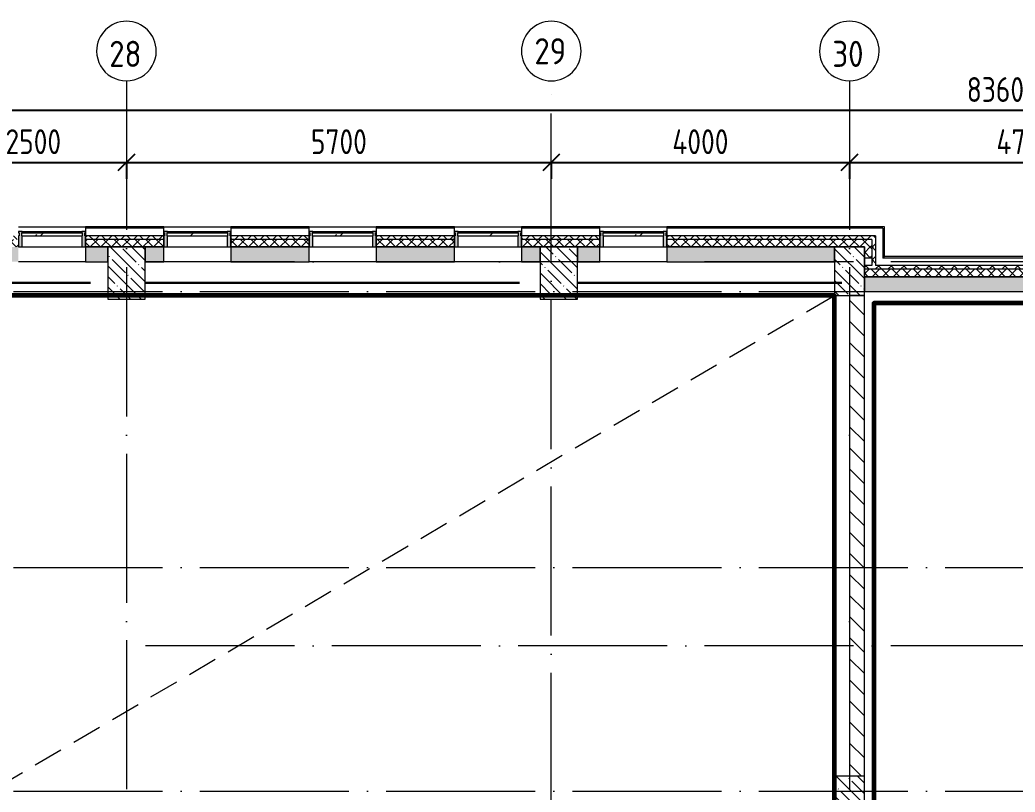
# Model space of a CAD drawing. Header units: millimetres. Extents: x -592259 to 288321, y -552984 to 293768.
# Drawn here: x 125823 to 139175, y -206893 to -196536 of the extents above; entities that cross this region are included whole.
import ezdxf

# ---------------------------------------------------------------- set-up
doc = ezdxf.new("R2010")
doc.units = ezdxf.units.MM
doc.linetypes.add('ADSK_Линия сетки', pattern=[2500, 2000, -250, 0, -250])
doc.linetypes.add('Штриховая', pattern=[600, 400, -200])
doc.layers.get('Defpoints').update_dxf_attribs({"color": 250})
for name, color, linetype, lineweight in [('4.2) Штук 4 вып', 6, 'Continuous', 60), ('4.7) Штук. 5 вып 3.7Шт', 6, 'Continuous', 30), ('6.2) Шпаклевка 6 вып.', 3, 'Continuous', 60), ('A-____-____-DIMS', 250, 'Continuous', 9), ('A-DETL-____-OTLN', 250, 'Continuous', 5), ('A-FLOR-____-OTLN', 250, 'Continuous', 9), ('A-GLAZ-____-MCUT', 250, 'Continuous', 9), ('A-GLAZ-____-OTLN', 250, 'Continuous', 5), ('A-GLAZ-CWMG-MCUT', 250, 'Continuous', 9), ('A-GLAZ-CWMG-OTLN', 250, 'Continuous', 5), ('A-WALL-____-MCUT', 250, 'Continuous', 13), ('A-WALL-____-OTLN', 250, 'Continuous', 9), ('A-WALL-____-PATT', 250, 'Continuous', 13), ('A-WALL-FNSH-MCUT', 250, 'Continuous', 13), ('I-WALL-____-OTLN', 250, 'Continuous', 9), ('S-COLS-____-MCUT', 250, 'Continuous', 25), ('S-COLS-____-OTLN', 250, 'Continuous', 9), ('S-GRID-____-IDEN', 250, 'Continuous', 9), ('S-GRID-____-OTLN', 250, 'Continuous', 9)]:
    doc.layers.add(name, color=color, linetype=linetype, lineweight=lineweight)
doc.styles.add('GOST Common', font='', dxfattribs={"width": 0.9, "height": 350})
doc.styles.get("Standard").update_dxf_attribs({"font": 'ГОСТ тип А.ttf'})
doc.styles.get('GOST Common').set_extended_font_data('GOST Common')
doc.dimstyles.new('А3', dxfattribs={"dimtxt": 333, "dimasz": 222, "dimexe": 222, "dimexo": 111, "dimgap": 111, "dimtad": 1, "dimtoh": 1, "dimdec": 0, "dimrnd": 0.0015, "dimzin": 0, "dimdsep": 46, "dimtxsty": 'Standard', "dimblk": 'OBLIQUE', "dimcen": 0, "dimclrd": 7, "dimclre": 7, "dimclrt": 7, "dimadec": 0, "dimazin": 0, "dimtfac": 1, "dimtdec": 0, "dimtofl": 0, "dimtmove": 0, "dimatfit": 3, "dimfxl": 1, "dimtolj": 1, "dimtzin": 0, "dimarcsym": 0})
pattern_1 = [(45, (28052.91, -258555.93), (-70.71068, 70.71068), []), (135, (28052.91, -258555.93), (-70.71068, -70.71068), [])]
pattern_2 = [(135, (28052.9, -258555.93), (-84.85281, -84.85281), []), (225, (28052.9, -258555.93), (84.85281, -84.85281), [])]
pattern_3 = [(135, (28052.9, -258555.93), (-142.5612, -142.5612), []), (135, (28195.47, -258555.93), (-142.5612, -142.5612), [252.016, -50.403, 3.353, -47.05])]
pattern_4 = [(50, (28052.9, -258555.93), (364.3679, -31.8783), [38.1, -419.1]), (355, (28052.9, -258555.93), (-70.48585, 382.1133), [30.48, -335.28]), (100.451, (28083.27, -258558.6), (293.885, 350.2334), [32.38, -356.18]), (46.184, (28052.9, -258454.33), (542.1585, -84.0858), [57.15, -628.65]), (96.636, (28098.1, -258461.34), (474.8049, 494.8554), [48.57, -534.27]), (351.184, (28052.9, -258454.33), (474.8102, 494.85), [45.72, -502.92]), (21, (28103.7, -258479.73), (303.22847, -204.53046), [38.1, -419.1]), (326, (28103.7, -258479.73), (123.6039, 368.376), [30.48, -335.28]), (71.451, (28128.97, -258496.77), (426.8341, 163.8427), [32.38, -356.18]), (37.5, (28052.9, -258555.93), (6.17665, 169.11015), [16.764, -314.452, 16.764, -323.596, -336.55]), (37.5, (28052.9, -258555.93), (6.17665, 169.11015), [-671.576, 16.764, -319.786]), (7.5, (28052.9, -258555.93), (133.63888, 200.3615), [16.764, -177.292, 16.764, -306.832, -128.27]), (7.5, (28052.9, -258555.93), (133.63888, 200.3615), [-517.652, 16.764, -111.506]), (327.5, (27939.62, -258555.93), (271.18182, -11.45836), [16.764, -110.236, 16.764, -379.476, -525.78]), (327.5, (27939.62, -258555.93), (271.18182, -11.45836), [-523.24, 16.764, -509.016]), (317.5, (27888.82, -258555.93), (296.2585, 50.85285), [16.764, -148.336, 16.764, -246.38, -373.38]), (317.5, (27888.82, -258555.93), (296.2585, 50.85285), [-428.244, 16.764, -356.616])]

# ---------------------------------------------------------------- blocks, each defined once
blk = doc.blocks.new('BSC_Колонна _Прямоугольная - 400x400-V141-АР1_Маркировочный план 3 этажа секция 2_3')
at = {"layer": 'S-COLS-____-OTLN', "lineweight": 5}
h = blk.add_hatch(dxfattribs=at)
h.set_pattern_fill('FP_118', color=256, style=0, pattern_type=2)
h.set_pattern_definition([(135, (-108900, -51675), (-142.56192, -142.56192), []), (135, (-108757.44, -51675), (-142.56192, -142.56192), [252.016, -50.403, 3.353, -47.05])])
h.paths.add_polyline_path([(-200, -200), (200, -200), (200, 200), (-200, 200), (-200, -25)])
at = {"layer": 'S-COLS-____-MCUT', "lineweight": 5}
for p, q in [((200, 200), (-200, 200)), ((-200, 200), (-200, -200)), ((200, -200), (200, 200)), ((-200, -200), (200, -200))]:
    blk.add_line(p, q, dxfattribs=at)
blk = doc.blocks.new('PNS_Панель прямоугольная2 - Нр_Стекло - 40мм-24956868-АР1_Маркировочный план 3 этажа секция 2_3')
at = {"layer": 'A-GLAZ-____-OTLN'}
h = blk.add_hatch(dxfattribs=at)
h.set_pattern_fill('FP_126', color=256, style=0, pattern_type=2)
h.set_pattern_definition([(45, (-106100.45, -59065), (-282.8427, 282.8427), [200, -600]), (45, (-106300.45, -59165), (-282.8427, 282.8427), [600, -200]), (45, (-105900.45, -59265), (-282.8427, 282.8427), [200, -600])])
h.paths.add_polyline_path([(400, -40), (410, -40), (410, 0), (-410, 0), (-410, -40), (-400, -40)])
at = {"layer": 'A-GLAZ-____-MCUT', "lineweight": 5}
for p, q in [((410, 0), (-410, 0)), ((-410, 0), (-410, -40)), ((410, -40), (410, 0)), ((-410, -40), (410, -40))]:
    blk.add_line(p, q, dxfattribs=at)
at = {"layer": 'A-GLAZ-____-OTLN'}
blk.add_line((-410, 0), (410, 0), dxfattribs=at)
blk = doc.blocks.new('Прямоугольный импост - Импост структурный с накладкой - 190мм-21920961-АР1_Маркировочный план 3 этажа секция 2_3')
at = {"layer": 'A-GLAZ-CWMG-OTLN'}
for p, q in [((105600, 59182), (106400, 59182)), ((105600, 58975), (106400, 58975))]:
    blk.add_line(p, q, dxfattribs=at)
blk = doc.blocks.new('Прямоугольный импост - Импост структурный с накладкой - 190мм-21920983-АР1_Маркировочный план 3 этажа секция 2_3')
at = {"layer": 'A-GLAZ-CWMG-OTLN'}
blk.add_hatch(color=10, dxfattribs=at).paths.add_polyline_path([(0, 190), (0, 190), (0, 40), (-10, 40), (-10, 0), (0, 0), (0, -17), (-50, -17), (-50, 0), (-40, 0), (-40, 40), (-50, 40), (-50, 190)])
at = {"layer": 'A-GLAZ-CWMG-MCUT', "lineweight": 5}
for p, q in [((-50, 40), (-50, 190)), ((-50, 190), (0, 190)), ((0, 190), (0, 40)), ((-50, -17), (-50, 0)), ((-10, 40), (-10, 0)), ((0, 40), (-10, 40)), ((-10, 0), (0, 0)), ((0, 0), (0, -17)), ((0, -17), (-50, -17))]:
    blk.add_line(p, q, dxfattribs=at)
blk = doc.blocks.new('Прямоугольный импост - Импост структурный с накладкой - 190мм-21920984-АР1_Маркировочный план 3 этажа секция 2_3')
at = {"layer": 'A-GLAZ-CWMG-OTLN'}
blk.add_hatch(color=10, dxfattribs=at).paths.add_polyline_path([(-38, 190), (-50, 190), (-50, 40), (-40, 40), (-40, 0), (-50, 0), (-50, -17), (0, -17), (0, 0), (-10, 0), (-10, 40), (0, 40), (0, 190)])
at = {"layer": 'A-GLAZ-CWMG-MCUT', "lineweight": 5}
for p, q in [((0, 190), (-50, 190)), ((-50, 190), (-50, 40)), ((0, 40), (0, 190)), ((-50, 0), (-50, -17)), ((-10, 0), (-10, 40)), ((-10, 40), (0, 40)), ((0, 0), (-10, 0)), ((0, -17), (0, 0)), ((-50, -17), (0, -17))]:
    blk.add_line(p, q, dxfattribs=at)
blk = doc.blocks.new('PNS_Панель прямоугольная2 - Нр_Стекло - 40мм-V154-АР1_Маркировочный план 3 этажа секция 2_3')
at = {"layer": 'A-GLAZ-____-OTLN'}
h = blk.add_hatch(dxfattribs=at)
h.set_pattern_fill('FP_127', color=256, style=0, pattern_type=2)
h.set_pattern_definition([(45, (-104150.45, -59065.02), (-282.8427, 282.8427), [200, -600]), (45, (-104350.45, -59165.02), (-282.8427, 282.8427), [600, -200]), (45, (-103950.45, -59265.02), (-282.8427, 282.8427), [200, -600])])
h.paths.add_polyline_path([(410, -40), (410, 0), (-410, 0), (-410, -40), (400, -40)])
at = {"layer": 'A-GLAZ-____-MCUT', "lineweight": 5}
for p, q in [((410, 0), (-410, 0)), ((-410, 0), (-410, -40)), ((410, -40), (410, 0)), ((-410, -40), (410, -40))]:
    blk.add_line(p, q, dxfattribs=at)
at = {"layer": 'A-GLAZ-____-OTLN'}
blk.add_line((-410, 0), (410, 0), dxfattribs=at)
blk = doc.blocks.new('PNS_Панель прямоугольная2 - Нр_Стекло - 40мм-V155-АР1_Маркировочный план 3 этажа секция 2_3')
at = {"layer": 'A-GLAZ-____-OTLN'}
h = blk.add_hatch(dxfattribs=at)
h.set_pattern_fill('FP_128', color=256, style=0, pattern_type=2)
h.set_pattern_definition([(45, (-102200.45, -59065.02), (-282.8427, 282.8427), [200, -600]), (45, (-102400.45, -59165.02), (-282.8427, 282.8427), [600, -200]), (45, (-102000.45, -59265.02), (-282.8427, 282.8427), [200, -600])])
h.paths.add_polyline_path([(410, -40), (410, 0), (-410, 0), (-410, -40), (400, -40)])
at = {"layer": 'A-GLAZ-____-MCUT', "lineweight": 5}
for p, q in [((410, 0), (-410, 0)), ((-410, 0), (-410, -40)), ((410, -40), (410, 0)), ((-410, -40), (410, -40))]:
    blk.add_line(p, q, dxfattribs=at)
at = {"layer": 'A-GLAZ-____-OTLN'}
blk.add_line((-410, 0), (410, 0), dxfattribs=at)
blk = doc.blocks.new('PNS_Панель прямоугольная2 - Нр_Стекло - 40мм-V156-АР1_Маркировочный план 3 этажа секция 2_3')
at = {"layer": 'A-GLAZ-____-OTLN'}
h = blk.add_hatch(dxfattribs=at)
h.set_pattern_fill('FP_129', color=256, style=0, pattern_type=2)
h.set_pattern_definition([(45, (-100250.45, -59065), (-282.8427, 282.8427), [200, -600]), (45, (-100450.45, -59165), (-282.8427, 282.8427), [600, -200]), (45, (-100050.45, -59265), (-282.8427, 282.8427), [200, -600])])
h.paths.add_polyline_path([(410, -40), (410, 0), (-410, 0), (-410, -40), (400, -40)])
at = {"layer": 'A-GLAZ-____-MCUT', "lineweight": 5}
for p, q in [((410, 0), (-410, 0)), ((-410, 0), (-410, -40)), ((410, -40), (410, 0)), ((-410, -40), (410, -40))]:
    blk.add_line(p, q, dxfattribs=at)
at = {"layer": 'A-GLAZ-____-OTLN'}
blk.add_line((-410, 0), (410, 0), dxfattribs=at)
blk = doc.blocks.new('PNS_Панель прямоугольная2 - Нр_Стекло - 40мм-V157-АР1_Маркировочный план 3 этажа секция 2_3')
at = {"layer": 'A-GLAZ-____-OTLN'}
h = blk.add_hatch(dxfattribs=at)
h.set_pattern_fill('FP_130', color=256, style=0, pattern_type=2)
h.set_pattern_definition([(45, (-98300.45, -59065.02), (-282.8427, 282.8427), [200, -600]), (45, (-98500.45, -59165.02), (-282.8427, 282.8427), [600, -200]), (45, (-98100.45, -59265.02), (-282.8427, 282.8427), [200, -600])])
h.paths.add_polyline_path([(-410, -40), (410, -40), (410, 0), (-410, 0)])
at = {"layer": 'A-GLAZ-____-MCUT', "lineweight": 5}
for p, q in [((410, 0), (-410, 0)), ((-410, 0), (-410, -40)), ((410, -40), (410, 0)), ((-410, -40), (410, -40))]:
    blk.add_line(p, q, dxfattribs=at)
at = {"layer": 'A-GLAZ-____-OTLN'}
blk.add_line((-410, 0), (410, 0), dxfattribs=at)
blk = doc.blocks.new('Ось сетки - Круг_Ø8 мм-39983606-АР1_Маркировочный план 3 этажа секция 2_3')
at = {"layer": 'S-GRID-____-IDEN'}
for start, end in [(360, 180), (180, 360)]:
    blk.add_arc((0, 0), 4, start, end, dxfattribs=at)
blk = doc.blocks.new('_Oblique')
at = {"color": 0, "linetype": 'ByBlock', "lineweight": -2}
blk.add_line((-0.5, -0.5), (0.5, 0.5), dxfattribs=at)
blk = doc.blocks.new('*D4413')
at = {"layer": 'A-____-____-DIMS', "color": 7, "lineweight": -2, "transparency": 16777216}
for p, q in [((124753, -198447), (127253, -198447)), ((124753, -198458), (124753, -198669)), ((127253, -198458), (127253, -198669))]:
    blk.add_line(p, q, dxfattribs=at)
at = {"layer": 'Defpoints', "color": 0, "transparency": 16777216}
for p in [(124753, -198347), (127253, -198347), (127253, -198447)]:
    blk.add_point(p, dxfattribs=at)
at = {"layer": 'A-____-____-DIMS', "color": 7, "lineweight": -2, "transparency": 16777216, "xscale": 222, "yscale": 222, "zscale": 222, "rotation": 180}
blk.add_blockref('_Oblique', (124753, -198447), dxfattribs=at)
at = {"layer": 'A-____-____-DIMS', "color": 7, "lineweight": -2, "transparency": 16777216, "xscale": 222, "yscale": 222, "zscale": 222}
blk.add_blockref('_Oblique', (127253, -198447), dxfattribs=at)
at = {"layer": 'A-____-____-DIMS', "color": 7, "transparency": 16777216, "insert": (126003, -198170), "char_height": 333, "width": 2.48, "attachment_point": 5}
blk.add_mtext('\\A1;2500', dxfattribs=at)
blk = doc.blocks.new('*D4414')
at = {"layer": 'A-____-____-DIMS', "color": 7, "lineweight": -2, "transparency": 16777216}
for p, q in [((127253, -198447), (132953, -198447)), ((127253, -198458), (127253, -198669)), ((132953, -198458), (132953, -198669))]:
    blk.add_line(p, q, dxfattribs=at)
at = {"layer": 'Defpoints', "color": 0, "transparency": 16777216}
for p in [(127253, -198347), (132953, -198347), (132953, -198447)]:
    blk.add_point(p, dxfattribs=at)
at = {"layer": 'A-____-____-DIMS', "color": 7, "lineweight": -2, "transparency": 16777216, "xscale": 222, "yscale": 222, "zscale": 222, "rotation": 180}
blk.add_blockref('_Oblique', (127253, -198447), dxfattribs=at)
at = {"layer": 'A-____-____-DIMS', "color": 7, "lineweight": -2, "transparency": 16777216, "xscale": 222, "yscale": 222, "zscale": 222}
blk.add_blockref('_Oblique', (132953, -198447), dxfattribs=at)
at = {"layer": 'A-____-____-DIMS', "color": 7, "transparency": 16777216, "insert": (130103, -198170), "char_height": 333, "width": 2.48, "attachment_point": 5}
blk.add_mtext('\\A1;5700', dxfattribs=at)
blk = doc.blocks.new('*D4415')
at = {"layer": 'A-____-____-DIMS', "color": 7, "lineweight": -2, "transparency": 16777216}
for p, q in [((132953, -198447), (136953, -198447)), ((132953, -198458), (132953, -198669)), ((136953, -198458), (136953, -198669))]:
    blk.add_line(p, q, dxfattribs=at)
at = {"layer": 'Defpoints', "color": 0, "transparency": 16777216}
for p in [(132953, -198347), (136953, -198347), (136953, -198447)]:
    blk.add_point(p, dxfattribs=at)
at = {"layer": 'A-____-____-DIMS', "color": 7, "lineweight": -2, "transparency": 16777216, "xscale": 222, "yscale": 222, "zscale": 222, "rotation": 180}
blk.add_blockref('_Oblique', (132953, -198447), dxfattribs=at)
at = {"layer": 'A-____-____-DIMS', "color": 7, "lineweight": -2, "transparency": 16777216, "xscale": 222, "yscale": 222, "zscale": 222}
blk.add_blockref('_Oblique', (136953, -198447), dxfattribs=at)
at = {"layer": 'A-____-____-DIMS', "color": 7, "transparency": 16777216, "insert": (134953, -198170), "char_height": 333, "width": 2.57, "attachment_point": 5}
blk.add_mtext('\\A1;4000', dxfattribs=at)
blk = doc.blocks.new('*D4416')
at = {"layer": 'A-____-____-DIMS', "color": 7, "lineweight": -2, "transparency": 16777216}
for p, q in [((136953, -198447), (141653, -198447)), ((136953, -198458), (136953, -198669)), ((141653, -198458), (141653, -198669))]:
    blk.add_line(p, q, dxfattribs=at)
at = {"layer": 'Defpoints', "color": 0, "transparency": 16777216}
for p in [(136953, -198347), (141653, -198347), (141653, -198447)]:
    blk.add_point(p, dxfattribs=at)
at = {"layer": 'A-____-____-DIMS', "color": 7, "lineweight": -2, "transparency": 16777216, "xscale": 222, "yscale": 222, "zscale": 222, "rotation": 180}
blk.add_blockref('_Oblique', (136953, -198447), dxfattribs=at)
at = {"layer": 'A-____-____-DIMS', "color": 7, "lineweight": -2, "transparency": 16777216, "xscale": 222, "yscale": 222, "zscale": 222}
blk.add_blockref('_Oblique', (141653, -198447), dxfattribs=at)
at = {"layer": 'A-____-____-DIMS', "color": 7, "transparency": 16777216, "insert": (139303, -198170), "char_height": 333, "width": 2.57, "attachment_point": 5}
blk.add_mtext('\\A1;4700', dxfattribs=at)
blk = doc.blocks.new('*D4431')
at = {"layer": 'A-____-____-DIMS', "color": 7, "lineweight": -2, "transparency": 16777216}
for p, q in [((97203, -197747), (180803, -197747)), ((97203, -197758), (97203, -197969)), ((180803, -197758), (180803, -197969))]:
    blk.add_line(p, q, dxfattribs=at)
at = {"layer": 'Defpoints', "color": 0, "transparency": 16777216}
for p in [(97203, -197647), (180803, -197647), (180803, -197747)]:
    blk.add_point(p, dxfattribs=at)
at = {"layer": 'A-____-____-DIMS', "color": 7, "lineweight": -2, "transparency": 16777216, "xscale": 222, "yscale": 222, "zscale": 222, "rotation": 180}
blk.add_blockref('_Oblique', (97203, -197747), dxfattribs=at)
at = {"layer": 'A-____-____-DIMS', "color": 7, "lineweight": -2, "transparency": 16777216, "xscale": 222, "yscale": 222, "zscale": 222}
blk.add_blockref('_Oblique', (180803, -197747), dxfattribs=at)
at = {"layer": 'A-____-____-DIMS', "color": 7, "transparency": 16777216, "insert": (139003, -197470), "char_height": 333, "width": 3.1, "attachment_point": 5}
blk.add_mtext('\\A1;83600', dxfattribs=at)

msp = doc.modelspace()

# ---------------------------------------------------------------- hatches: boundary and pattern name
at = {"layer": 'A-WALL-____-PATT', "lineweight": 15}
h = msp.add_hatch(dxfattribs=at)
h.set_pattern_fill('FP_48', color=256, style=0, pattern_type=2)
h.set_pattern_definition(pattern_2)
h.paths.add_polyline_path([(137302.9516, -199480.9286), (137302.9516, -199430.9286), (134503.3562, -199430.9286), (134503.3562, -199480.9286), (137252.9516, -199480.9286)])
h.paths.add_polyline_path([(133603.3562, -199480.9286), (133603.3562, -199430.9286), (132553.3562, -199430.9286), (132553.3562, -199480.9286), (133302.9057, -199480.9286)])
h.paths.add_polyline_path([(130603.3562, -199480.9286), (131653.3562, -199480.9286), (131653.3562, -199430.9286), (130603.3562, -199430.9286)])
h.paths.add_polyline_path([(129042.2451, -199480.9286), (129703.3562, -199480.9286), (129703.3562, -199430.9286), (128653.3562, -199430.9286), (128653.3562, -199480.9286)])
h.paths.add_polyline_path([(127753.3562, -199480.9286), (127753.3562, -199430.9286), (126703.3562, -199430.9286), (126703.3562, -199480.9286), (127364.4673, -199480.9286)])
h.paths.add_polyline_path([(125803.3562, -199480.9286), (125803.3562, -199430.9286), (124753.3562, -199430.9286), (124753.3562, -199480.9286), (125531.7969, -199480.9286)])
h.paths.add_polyline_path([(123192.2451, -199480.9286), (123853.3562, -199480.9286), (123853.3562, -199430.9286), (122803.3562, -199430.9286), (122803.3562, -199480.9286), (122828.5909, -199480.9286)])
h.paths.add_polyline_path([(118003.3562, -199480.9286), (118003.3562, -199430.9286), (116953.3562, -199430.9286), (116953.3562, -199480.9286), (117422.179, -199480.9286)])
h.paths.add_polyline_path([(121476.9879, -199480.9286), (121903.3562, -199480.9286), (121903.3562, -199430.9286), (120853.3562, -199430.9286), (120853.3562, -199480.9286), (121242.2451, -199480.9286)])
h.paths.add_polyline_path([(119953.3562, -199480.9286), (119953.3562, -199430.9286), (118903.3562, -199430.9286), (118903.3562, -199480.9286), (119292.2451, -199480.9286)])
h.paths.add_polyline_path([(116053.3562, -199480.9286), (116053.3562, -199430.9286), (115003.3562, -199430.9286), (115003.3562, -199480.9286), (115402.9057, -199480.9286)])
h.paths.add_polyline_path([(113053.3562, -199480.9286), (114103.3562, -199480.9286), (114103.3562, -199430.9286), (113053.3562, -199430.9286)])
h.paths.add_polyline_path([(111102.9057, -199480.9286), (112153.3562, -199480.9286), (112153.3562, -199430.9286), (111102.9057, -199430.9286)])
h.paths.add_polyline_path([(109542.0782, -199480.9286), (110202.9057, -199480.9286), (110202.9057, -199430.9286), (109153.3562, -199430.9286), (109153.3562, -199480.9286), (109312.561, -199480.9286)])
h.paths.add_polyline_path([(106616.3192, -199480.9286), (108253.3562, -199480.9286), (108253.3562, -199430.9286), (105382.9057, -199430.9286), (105383.3562, -199480.9286), (106609.355, -199480.9286)])
h = msp.add_hatch(dxfattribs=at)
h.set_pattern_fill('FP_49', color=256, style=0, pattern_type=2)
h.set_pattern_definition(pattern_1)
h.paths.add_polyline_path([(127002.9057, -199580.9286), (127002.9101, -199580.928), (127502.9057, -199580.928), (127502.9561, -199580.9085), (127753.3562, -199580.9085), (127753.3562, -199480.9286), (126703.3562, -199480.9286), (126703.3562, -199580.9085), (127002.8455, -199580.9085)])
h.paths.add_polyline_path([(133302.9057, -199580.9286), (133302.9662, -199580.9085), (133603.3562, -199580.9085), (133603.3562, -199480.9286), (132553.3562, -199480.9286), (132802.9057, -199580.928), (133302.9013, -199580.928)])
h.paths.add_polyline_path([(105383.3562, -199580.9286), (105502.9057, -199580.9085), (105502.9057, -199480.9286), (105382.9057, -199480.9286), (105382.9057, -199580.9286)])
h.paths.add_polyline_path([(136752.9057, -199580.9286), (136752.9516, -199580.928), (137252.9516, -199580.928), (137252.9516, -199480.9286), (134503.3562, -199480.9286), (134503.5536, -199580.9085), (136752.9057, -199580.9085)])
h.paths.add_polyline_path([(121202.9057, -199580.9286), (121202.9098, -199580.928), (121702.9057, -199580.928), (121903.3562, -199480.9286), (120853.3562, -199480.9286), (120853.4344, -199580.9085), (121202.8354, -199580.9085)])
h.paths.add_polyline_path([(115402.9057, -199580.9286), (115402.9095, -199580.928), (115902.9057, -199580.928), (116053.3562, -199480.9286), (115003.3562, -199480.9286), (115003.4344, -199580.9085), (115402.8253, -199580.9085)])
h.paths.add_polyline_path([(109602.9057, -199580.9286), (109602.9092, -199580.928), (110102.9057, -199580.928), (110202.9057, -199480.9286), (109153.3562, -199480.9286), (109153.4344, -199580.9085), (109602.8153, -199580.9085)])
h.paths.add_polyline_path([(105552.9057, -199580.9286), (108253.3562, -199580.9085), (108253.3562, -199480.9286), (105552.9057, -199480.9286), (105552.9057, -199580.9085)])
h.paths.add_polyline_path([(130603.3562, -199580.9085), (131653.3562, -199580.9085), (131653.3562, -199480.9286), (130603.3562, -199480.9286)])
h.paths.add_polyline_path([(132553.3562, -199580.9085), (132802.8555, -199580.9085), (132553.3562, -199480.9286)])
h.paths.add_polyline_path([(128653.3562, -199580.9085), (129703.3562, -199580.9085), (129703.3562, -199480.9286), (128653.3562, -199480.9286)])
h.paths.add_polyline_path([(124753.5674, -199580.9085), (125803.3562, -199580.9085), (125803.3562, -199480.9286), (124753.3562, -199480.9286), (124753.4344, -199580.9085)])
h.paths.add_polyline_path([(122803.3562, -199580.9085), (123853.3562, -199580.9085), (123853.3562, -199480.9286), (122803.3562, -199480.9286)])
h.paths.add_polyline_path([(121903.3562, -199580.9085), (121903.3562, -199480.9286), (121702.946, -199580.9085)])
h.paths.add_polyline_path([(118003.145, -199580.9085), (118003.3562, -199580.9085), (118003.3562, -199480.9286), (116953.3562, -199480.9286), (116953.4344, -199580.9085), (117422.179, -199580.9085)])
h.paths.add_polyline_path([(119953.3562, -199580.9085), (119953.3562, -199480.9286), (118903.3562, -199480.9286), (118903.5674, -199580.9085)])
h.paths.add_polyline_path([(116053.3562, -199580.9085), (116053.3562, -199480.9286), (115902.936, -199580.9085)])
h.paths.add_polyline_path([(111102.9057, -199580.9085), (112153.3562, -199580.9085), (112153.3562, -199480.9286), (111102.9057, -199480.9286)])
h.paths.add_polyline_path([(114103.3562, -199580.9085), (114103.3562, -199480.9286), (113053.3562, -199480.9286), (113053.4344, -199580.9085), (114103.145, -199580.9085)])
h.paths.add_polyline_path([(110102.9258, -199580.9085), (110202.9057, -199580.9085), (110202.9057, -199480.9286)])
h = msp.add_hatch(dxfattribs=at)
h.set_pattern_fill('FP_124', color=256, style=0, pattern_type=2)
h.set_pattern_definition(pattern_4)
h.paths.add_polyline_path([(134503.3562, -199780.9085), (136752.9057, -199780.9085), (136752.9057, -199580.9085), (134503.3562, -199580.9286)])
h.paths.add_polyline_path([(130938.2089, -199780.9085), (131653.3562, -199780.9085), (131653.3562, -199580.9085), (130603.3562, -199580.9286), (130603.3562, -199780.9085)])
h.paths.add_polyline_path([(132802.9057, -199780.9085), (132802.8555, -199580.9085), (132553.3562, -199580.9286), (132553.3562, -199780.9085), (132702.0652, -199780.9085)])
h.paths.add_polyline_path([(133302.9057, -199780.9085), (133603.3562, -199780.9085), (133603.278, -199580.9085), (133302.9057, -199580.9286)])
h.paths.add_polyline_path([(129703.3562, -199780.9085), (129703.3562, -199580.9085), (128653.3562, -199580.9286), (128653.3562, -199780.9085), (129586.6059, -199780.9085)])
h.paths.add_polyline_path([(127502.9057, -199780.9085), (127753.3562, -199780.9085), (127753.278, -199580.9085), (127502.9057, -199580.9286), (127502.9057, -199747.8459)])
h.paths.add_polyline_path([(126703.3562, -199780.9085), (127002.9057, -199780.5689), (127002.8455, -199580.9085), (126703.3562, -199580.9286)])
h.paths.add_polyline_path([(125803.3562, -199780.9085), (125803.3562, -199580.9085), (124753.3562, -199580.9286), (124753.3562, -199780.9085), (125531.7969, -199780.9085)])
h.paths.add_polyline_path([(122803.3562, -199780.9085), (123853.3562, -199780.9085), (123853.3562, -199580.9085), (122803.3562, -199580.9286)])
h.paths.add_polyline_path([(121903.3562, -199780.9085), (121903.3562, -199580.9085), (121702.9057, -199580.9286), (121702.9057, -199780.9085), (121901.9344, -199780.9085)])
h.paths.add_polyline_path([(117422.179, -199780.9085), (118003.3562, -199780.9085), (118003.3562, -199580.9085), (116953.3562, -199580.9286), (116953.3562, -199780.9085)])
h.paths.add_polyline_path([(115394.7745, -199780.9085), (115402.9057, -199780.9085), (115402.8253, -199580.9085), (115003.3562, -199580.9286), (115003.3562, -199780.9085)])
h.paths.add_polyline_path([(119953.3562, -199780.9085), (119953.3562, -199580.9085), (118903.3562, -199580.9286), (118903.3562, -199780.9085)])
h.paths.add_polyline_path([(116053.3562, -199780.9085), (116053.3562, -199580.9085), (115902.9057, -199580.9286), (115902.9057, -199780.9085)])
h.paths.add_polyline_path([(120853.3562, -199780.9085), (121202.9057, -199780.9085), (121202.8354, -199580.9085), (120853.3562, -199580.9286), (120853.3562, -199630.8321)])
h.paths.add_polyline_path([(113367.37, -199780.9085), (114103.3562, -199780.9085), (114103.3562, -199580.9085), (113053.3562, -199580.9286), (113053.3562, -199780.9085)])
h.paths.add_polyline_path([(111102.9057, -199780.9085), (112153.3562, -199780.9085), (112153.3562, -199580.9085), (111102.9057, -199580.9286)])
h.paths.add_polyline_path([(109312.561, -199780.9085), (109602.9057, -199780.9085), (109602.8153, -199580.9085), (109153.3562, -199580.9286), (109153.3562, -199780.9085)])
h.paths.add_polyline_path([(108253.3562, -199780.9085), (108253.3562, -199580.9085), (106052.9057, -199580.9286), (106052.9057, -199780.9085), (107960.958, -199780.9085)])
h.paths.add_polyline_path([(110102.9057, -199780.9085), (110202.9057, -199780.9085), (110202.9057, -199580.9085), (110102.9057, -199580.9286), (110102.9057, -199692.151)])
h = msp.add_hatch(dxfattribs=at)
h.set_pattern_fill('FP_49', color=256, style=0, pattern_type=2)
h.set_pattern_definition(pattern_1)
h.paths.add_polyline_path([(137152.9057, -199730.9286), (137252.9516, -199730.9286), (137252.9516, -199580.9286), (137152.9516, -199580.9286), (137152.9057, -199720.7682)])
h = msp.add_hatch(dxfattribs=at)
h.set_pattern_fill('FP_48', color=256, style=0, pattern_type=2)
h.set_pattern_definition(pattern_2)
h.paths.add_polyline_path([(137252.9516, -199830.9286), (137302.9516, -199830.928), (137302.9516, -199480.9286), (137252.9516, -199480.9286), (137252.9516, -199730.9286)])
h = msp.add_hatch(dxfattribs=at)
h.set_pattern_fill('FP_48', color=256, style=0, pattern_type=2)
h.set_pattern_definition(pattern_2)
h.paths.add_polyline_path([(141862.8838, -199880.9286), (141863.8838, -199880.9286), (141862.8838, -199830.9286), (137152.9057, -199830.9286), (137152.9516, -199880.9286), (141751.0329, -199880.9286)])
h = msp.add_hatch(dxfattribs=at)
h.set_pattern_fill('FP_49', color=256, style=0, pattern_type=2)
h.set_pattern_definition(pattern_1)
h.paths.add_polyline_path([(137152.9001, -199980.9286), (141863.8838, -199980.9286), (141862.8838, -199880.9286), (137152.9001, -199880.9286), (137152.9001, -199980.8771)])
h = msp.add_hatch(dxfattribs=at)
h.set_pattern_fill('FP_124', color=256, style=0, pattern_type=2)
h.set_pattern_definition(pattern_4)
h.paths.add_polyline_path([(145408.9659, -200180.9286), (145652.8838, -200180.3002), (145652.8838, -199980.9286), (142302.8838, -199981.3698), (142302.8838, -200180.9286), (145392.8838, -200180.9286)])
h.paths.add_polyline_path([(159321.8718, -200180.9286), (159532.9057, -200180.9286), (159532.9057, -199980.9286), (158322.8838, -199981.3698), (158322.8838, -200180.9286), (158987.8838, -200180.9286)])
h.paths.add_polyline_path([(160432.9057, -200180.9286), (161232.8838, -200180.9273), (161232.8838, -199980.9286), (160432.9057, -199981.3698), (160432.9057, -200138.9359)])
h.paths.add_polyline_path([(146052.8838, -200180.9286), (146322.9063, -200180.9286), (146322.9063, -199980.9292), (146052.8838, -199981.3698), (146052.8838, -200176.111)])
h.paths.add_polyline_path([(147222.9063, -200180.9286), (148222.9057, -200180.9286), (148222.9057, -199980.9286), (147222.9063, -199981.3698), (147222.9063, -200163.8574)])
h.paths.add_polyline_path([(149122.9057, -200180.9286), (151102.9052, -200180.9286), (151102.9052, -199980.9286), (149122.9057, -199981.3698), (149122.9057, -200143.9588)])
h.paths.add_polyline_path([(141902.8838, -200180.9286), (141902.8838, -199980.9286), (141852.9057, -199981.3698), (141852.9057, -200180.9286)])
h.paths.add_polyline_path([(152402.8838, -200180.9286), (153202.9052, -200180.9286), (153202.9052, -199980.9286), (152402.8838, -199981.3698), (152402.8838, -200109.6076)])
h.paths.add_polyline_path([(154102.9052, -200180.9286), (155302.9057, -200180.9286), (155302.9057, -199980.9286), (154102.9052, -199981.3698), (154102.9052, -200091.8034)])
h.paths.add_polyline_path([(156202.9057, -200180.9286), (157022.8838, -200180.9286), (157022.8838, -199980.9286), (156202.9057, -199981.3698), (156202.9057, -200069.8101)])
h.paths.add_polyline_path([(162920.4834, -200180.9286), (164551.9057, -200180.1879), (164551.9057, -199980.9286), (162532.9057, -199981.3698), (162532.9057, -200180.9286)])
h.paths.add_polyline_path([(141452.9057, -200180.9286), (141452.9057, -199980.9286), (137152.9516, -199981.3698), (137152.9516, -200180.9286), (140399.4299, -200180.9286)])
h = msp.add_hatch(dxfattribs=at)
h.set_pattern_fill('FP_1', color=256, style=0, pattern_type=2)
h.set_pattern_definition([(135, (28052.9, -258555.93), (-141.42136, -141.42136), [])])
h.paths.add_polyline_path([(137152.9057, -218380.9286), (137152.9516, -218380.9056), (137152.9057, -213230.9286), (136952.9516, -213230.9286), (136952.9516, -218380.9286)])
h.paths.add_polyline_path([(137152.9516, -212830.9286), (137152.9057, -207080.9286), (136952.9516, -207080.9286), (136952.9516, -212830.9286), (137152.9057, -212830.9286)])
h.paths.add_polyline_path([(137152.9057, -206680.9286), (137152.9516, -206680.9286), (137152.9057, -200230.928), (136952.9516, -200232.0524), (136952.9516, -206680.9286)])
at = {"layer": 'S-COLS-____-OTLN', "lineweight": 5}
h = msp.add_hatch(dxfattribs=at)
h.set_pattern_fill('FP_19', color=256, style=0, pattern_type=2)
h.set_pattern_definition(pattern_3)
h.paths.add_polyline_path([(127502.9057, -200280.928), (127502.9057, -199580.9286), (127002.9057, -199580.9286), (127002.9057, -200280.928)])
h = msp.add_hatch(dxfattribs=at)
h.set_pattern_fill('FP_19', color=256, style=0, pattern_type=2)
h.set_pattern_definition(pattern_3)
h.paths.add_polyline_path([(133302.9057, -200280.928), (133302.9013, -199580.928), (132802.9072, -199580.9286), (132802.9057, -200280.928)])
h = msp.add_hatch(dxfattribs=at)
h.set_pattern_fill('FP_19', color=256, style=0, pattern_type=2)
h.set_pattern_definition(pattern_3)
h.paths.add_polyline_path([(136752.9516, -199580.9286), (136752.9543, -199580.9308), (136806.1945, -199754.2667)])
h.paths.add_polyline_path([(136752.9057, -200230.928), (137152.9057, -200230.928), (137152.9057, -199580.928), (136752.9057, -199580.9286), (136752.9057, -199981.3698)])

# ---------------------------------------------------------------- linework, layer by layer
at = {"layer": '4.2) Штук 4 вып'}
msp.add_lwpolyline([(145540.9747, -202884.044), (145540.9747, -200337.1003), (137281.2168, -200337.1003), (137281.2168, -209180.8875), (145540.9747, -209180.8875), (145540.9747, -205603.054)], dxfattribs=at)
at = {"layer": '4.7) Штук. 5 вып 3.7Шт', "color": 30, "true_color": 0xf26722}
for points in [[(123218.3329, -200061.6576), (126768.3329, -200061.6576)], [(127502.9057, -200061.6576), (131052.9057, -200061.6576)], [(128976.4271, -200061.6576), (132526.4271, -200061.6576)], [(133302.9057, -200061.6576), (136852.9057, -200061.6576)]]:
    msp.add_lwpolyline(points, dxfattribs=at)
at = {"layer": '4.7) Штук. 5 вып 3.7Шт'}
msp.add_lwpolyline([(106052.9057, -218380.9286), (136752.9057, -218380.9286), (136752.9057, -200230.928), (106052.9057, -200230.928)], close=True, dxfattribs=at)
at = {"layer": '6.2) Шпаклевка 6 вып.'}
msp.add_lwpolyline([(106052.9057, -218380.9286), (136752.9057, -218380.9286), (136752.9057, -200230.928), (106052.9057, -200230.928)], close=True, dxfattribs=at)
at = {"layer": 'A-DETL-____-OTLN', "linetype": 'Штриховая'}
msp.add_line((105852.8838, -218380.9056), (136752.9057, -200230.928), dxfattribs=at)
at = {"layer": 'A-FLOR-____-OTLN', "lineweight": 5}
msp.add_line((136752.9516, -200230.928), (136752.9516, -206680.9286), dxfattribs=at)
at = {"layer": 'A-WALL-____-MCUT', "color": 10, "lineweight": 15}
for p, q in [((126703.3562, -199330.9286), (126703.3562, -199430.9286)), ((127753.3562, -199430.9286), (127753.3562, -199330.9286)), ((128653.3562, -199330.9286), (128653.3562, -199430.9286)), ((129703.3562, -199430.9286), (129703.3562, -199330.9286)), ((130603.3562, -199330.9286), (130603.3562, -199430.9286)), ((131653.3562, -199430.9286), (131653.3562, -199330.9286)), ((132553.3562, -199330.9286), (132553.3562, -199430.9286)), ((133603.3562, -199430.9286), (133603.3562, -199330.9286)), ((134503.3562, -199330.9286), (134503.3562, -199430.9286)), ((126703.3562, -199480.9286), (126703.3562, -199580.9085)), ((127002.9057, -199580.9286), (127502.9057, -199580.9286)), ((127753.3562, -199580.9085), (127753.3562, -199480.9286)), ((128653.3562, -199480.9286), (128653.3562, -199580.9085)), ((129703.3562, -199580.9085), (129703.3562, -199480.9286)), ((130603.3562, -199480.9286), (130603.3562, -199580.9085)), ((131653.3562, -199580.9085), (131653.3562, -199480.9286)), ((132553.3562, -199480.9286), (132553.3562, -199580.9085)), ((132802.9057, -199580.9286), (133302.9057, -199580.9286)), ((133603.3562, -199580.9085), (133603.3562, -199480.9286)), ((134503.3562, -199480.9286), (134503.3562, -199580.9085)), ((136752.9057, -199580.9286), (137152.9516, -199580.9286)), ((137152.9516, -199580.9286), (137152.9516, -199710.9286)), ((137152.9001, -199710.9286), (137152.9001, -199830.9286)), ((137152.9001, -199880.9286), (137152.9001, -199980.9286))]:
    msp.add_line(p, q, dxfattribs=at)
at = {"layer": 'A-WALL-____-MCUT', "lineweight": 15}
for p, q in [((127753.3562, -199330.9286), (126703.3562, -199330.9286)), ((129703.3562, -199330.9286), (128653.3562, -199330.9286)), ((131653.3562, -199330.9286), (130603.3562, -199330.9286)), ((133603.3562, -199330.9286), (132553.3562, -199330.9286)), ((137402.9516, -199330.9286), (134503.3562, -199330.9286)), ((137402.9516, -199330.9286), (137402.9516, -199730.9286)), ((127002.9057, -199780.9085), (127002.9057, -199580.9085)), ((127502.9057, -199580.9085), (127502.9057, -199780.9085)), ((132802.9057, -199780.9085), (132802.9057, -199580.9085)), ((133302.9057, -199580.9085), (133302.9057, -199780.9085)), ((136752.9057, -199780.9085), (136752.9057, -199580.9085)), ((137252.9516, -199730.9286), (137152.9001, -199730.9286)), ((137402.9516, -199710.9286), (137422.9516, -199710.9286)), ((141863.8838, -199730.9286), (137402.9516, -199730.9286))]:
    msp.add_line(p, q, dxfattribs=at)
at = {"layer": 'A-WALL-____-MCUT', "color": 7, "lineweight": 15}
for p, q in [((126703.3562, -199430.9286), (126703.3562, -199480.9286)), ((127753.3562, -199430.9286), (126703.3562, -199430.9286)), ((127753.3562, -199480.9286), (127753.3562, -199430.9286)), ((128653.3562, -199430.9286), (128653.3562, -199480.9286)), ((129703.3562, -199430.9286), (128653.3562, -199430.9286)), ((129703.3562, -199480.9286), (129703.3562, -199430.9286)), ((130603.3562, -199430.9286), (130603.3562, -199480.9286)), ((131653.3562, -199430.9286), (130603.3562, -199430.9286)), ((131653.3562, -199480.9286), (131653.3562, -199430.9286)), ((132553.3562, -199430.9286), (132553.3562, -199480.9286)), ((133603.3562, -199430.9286), (132553.3562, -199430.9286)), ((133603.3562, -199480.9286), (133603.3562, -199430.9286)), ((134503.3562, -199430.9286), (134503.3562, -199480.9286)), ((137302.9516, -199430.9286), (134503.3562, -199430.9286)), ((137302.9516, -199430.9286), (137302.9516, -199830.9286)), ((127753.3562, -199480.9286), (126703.3562, -199480.9286)), ((126703.3562, -199580.9085), (126703.3562, -199780.9085)), ((127002.9057, -199580.9085), (126703.3562, -199580.9085)), ((126703.3562, -199580.9286), (127002.9057, -199580.9286)), ((127753.3562, -199580.9085), (127502.9057, -199580.9085)), ((127502.9057, -199580.9286), (127753.3562, -199580.9286)), ((127753.3562, -199780.9085), (127753.3562, -199580.9085)), ((129703.3562, -199480.9286), (128653.3562, -199480.9286)), ((128653.3562, -199580.9085), (128653.3562, -199780.9085)), ((129703.3562, -199580.9085), (128653.3562, -199580.9085)), ((128653.3562, -199580.9286), (129703.3562, -199580.9286)), ((129703.3562, -199780.9085), (129703.3562, -199580.9085)), ((131653.3562, -199480.9286), (130603.3562, -199480.9286)), ((130603.3562, -199580.9085), (130603.3562, -199780.9085)), ((131653.3562, -199580.9085), (130603.3562, -199580.9085)), ((130603.3562, -199580.9286), (131653.3562, -199580.9286)), ((131653.3562, -199780.9085), (131653.3562, -199580.9085)), ((133603.3562, -199480.9286), (132553.3562, -199480.9286)), ((132553.3562, -199580.9085), (132553.3562, -199780.9085)), ((132802.9057, -199580.9085), (132553.3562, -199580.9085)), ((132553.3562, -199580.9286), (132802.9057, -199580.9286)), ((133603.3562, -199580.9085), (133302.9057, -199580.9085)), ((133302.9057, -199580.9286), (133603.3562, -199580.9286)), ((133603.3562, -199780.9085), (133603.3562, -199580.9085)), ((137252.9516, -199480.9286), (134503.3562, -199480.9286)), ((134503.3562, -199580.9085), (134503.3562, -199780.9085)), ((136752.9057, -199580.9085), (134503.3562, -199580.9085)), ((134503.3562, -199580.9286), (136752.9057, -199580.9286)), ((137252.9516, -199480.9286), (137252.9516, -199830.9286)), ((126703.3562, -199780.9085), (127002.9057, -199780.9085)), ((127502.9057, -199780.9085), (127753.3562, -199780.9085)), ((128653.3562, -199780.9085), (129703.3562, -199780.9085)), ((130603.3562, -199780.9085), (131653.3562, -199780.9085)), ((132553.3562, -199780.9085), (132802.9057, -199780.9085)), ((133302.9057, -199780.9085), (133603.3562, -199780.9085)), ((134503.3562, -199780.9085), (136752.9057, -199780.9085)), ((137152.9001, -199830.9286), (137152.9001, -199880.9286)), ((137252.9516, -199830.9286), (137152.9001, -199830.9286)), ((141863.8838, -199830.9286), (137302.9516, -199830.9286)), ((141863.8838, -199880.9286), (137152.9001, -199880.9286)), ((137152.9001, -199980.9286), (141452.9057, -199980.9286)), ((137152.9516, -199980.9286), (137152.9516, -200180.9286)), ((141452.9057, -199980.9286), (137152.9516, -199980.9286)), ((137152.9516, -200230.928), (136952.9516, -200230.928)), ((136952.9516, -200230.928), (136952.9516, -206680.9286)), ((137152.9516, -200180.9286), (141452.9057, -200180.9286)), ((137152.9516, -206680.9286), (137152.9516, -200230.928))]:
    msp.add_line(p, q, dxfattribs=at)
at = {"layer": 'A-WALL-____-OTLN', "lineweight": 5}
for p, q in [((125803.3562, -199310.9286), (126703.3562, -199310.9286)), ((127753.3562, -199310.9286), (128653.3562, -199310.9286)), ((129703.3562, -199310.9286), (130603.3562, -199310.9286)), ((131653.3562, -199310.9286), (132553.3562, -199310.9286)), ((133603.3562, -199310.9286), (134503.3562, -199310.9286))]:
    msp.add_line(p, q, dxfattribs=at)
at = {"layer": 'A-WALL-FNSH-MCUT', "lineweight": 15}
for p, q in [((127753.3562, -199310.9286), (126703.3562, -199310.9286)), ((126703.3562, -199310.9286), (126703.3562, -199330.9286)), ((127753.3562, -199330.9286), (127753.3562, -199310.9286)), ((129703.3562, -199310.9286), (128653.3562, -199310.9286)), ((128653.3562, -199310.9286), (128653.3562, -199330.9286)), ((129703.3562, -199330.9286), (129703.3562, -199310.9286)), ((131653.3562, -199310.9286), (130603.3562, -199310.9286)), ((130603.3562, -199310.9286), (130603.3562, -199330.9286)), ((131653.3562, -199330.9286), (131653.3562, -199310.9286)), ((133603.3562, -199310.9286), (132553.3562, -199310.9286)), ((132553.3562, -199310.9286), (132553.3562, -199330.9286)), ((133603.3562, -199330.9286), (133603.3562, -199310.9286)), ((137422.9516, -199310.9286), (134503.3562, -199310.9286)), ((134503.3562, -199310.9286), (134503.3562, -199330.9286)), ((137422.9516, -199710.9286), (137422.9516, -199310.9286)), ((141863.8838, -199710.9286), (137422.9516, -199710.9286))]:
    msp.add_line(p, q, dxfattribs=at)
at = {"layer": 'I-WALL-____-OTLN', "lineweight": 15}
for p, q in [((126703.3562, -199780.9286), (125803.3562, -199780.9286)), ((128653.3562, -199780.9286), (127753.3562, -199780.9286)), ((130603.3562, -199780.9286), (129703.3562, -199780.9286)), ((132553.3562, -199780.9286), (131653.3562, -199780.9286)), ((134503.3562, -199780.9286), (133603.3562, -199780.9286))]:
    msp.add_line(p, q, dxfattribs=at)
at = {"layer": 'S-COLS-____-MCUT', "lineweight": 5}
for p, q in [((127502.9057, -199580.928), (127002.9057, -199580.928)), ((133302.9057, -199580.928), (132802.9057, -199580.928)), ((137152.9057, -199580.928), (136752.9057, -199580.928)), ((137152.9057, -200230.928), (137152.9057, -199580.928)), ((127002.9057, -199780.9085), (127002.9057, -200280.928)), ((127502.9057, -200280.928), (127502.9057, -199780.9085)), ((132802.9057, -199780.9085), (132802.9057, -200280.928)), ((133302.9057, -200280.928), (133302.9057, -199780.9085)), ((136752.9057, -199780.9085), (136752.9057, -200230.928)), ((136752.9057, -200230.928), (137152.9057, -200230.928)), ((127002.9057, -200280.928), (127502.9057, -200280.928)), ((132802.9057, -200280.928), (133302.9057, -200280.928))]:
    msp.add_line(p, q, dxfattribs=at)
at = {"layer": 'S-COLS-____-OTLN', "lineweight": 5}
for p, q in [((127002.9057, -199580.928), (127002.9057, -199780.9085)), ((127502.9057, -199780.9085), (127502.9057, -199580.928)), ((132802.9057, -199580.928), (132802.9057, -199780.9085)), ((133302.9057, -199780.9085), (133302.9057, -199580.928)), ((136752.9057, -199580.928), (136752.9057, -199780.9085))]:
    msp.add_line(p, q, dxfattribs=at)
at = {"layer": 'S-GRID-____-OTLN', "linetype": 'ADSK_Линия сетки'}
for p, q in [((127252.9057, -197353.9241), (127252.9057, -262294.7685)), ((132952.9057, -262294.7685), (132952.9057, -197353.9241)), ((136952.9057, -197353.9241), (136952.9057, -262294.7685)), ((184510.8783, -199780.9286), (127372.9057, -199780.9286)), ((93236.8325, -200180.9286), (181748.3453, -200180.9286)), ((93236.8325, -203880.9286), (184856.9445, -203880.9286)), ((184510.8783, -204930.9286), (127372.9057, -204930.9286)), ((93236.8325, -206880.9286), (181748.3453, -206880.9286))]:
    msp.add_line(p, q, dxfattribs=at)

# ---------------------------------------------------------------- block references
at = {"layer": 'A-GLAZ-____-MCUT', "lineweight": 5}
for name, p in [('PNS_Панель прямоугольная2 - Нр_Стекло - 40мм-V157-АР1_Маркировочный план 3 этажа секция 2_3', (126253.3562, -199390.9085)), ('PNS_Панель прямоугольная2 - Нр_Стекло - 40мм-V156-АР1_Маркировочный план 3 этажа секция 2_3', (128203.3562, -199390.9286)), ('PNS_Панель прямоугольная2 - Нр_Стекло - 40мм-V155-АР1_Маркировочный план 3 этажа секция 2_3', (130153.3562, -199390.9085)), ('PNS_Панель прямоугольная2 - Нр_Стекло - 40мм-V154-АР1_Маркировочный план 3 этажа секция 2_3', (132103.3562, -199390.9085)), ('PNS_Панель прямоугольная2 - Нр_Стекло - 40мм-24956868-АР1_Маркировочный план 3 этажа секция 2_3', (134053.3562, -199390.9286))]:
    msp.add_blockref(name, p, dxfattribs=at)
at = {"layer": 'A-GLAZ-CWMG-OTLN', "rotation": 180}
for p in [(125803.3562, -199390.9085), (127753.3562, -199390.9286), (129703.3562, -199390.9085), (131653.3562, -199390.9085), (133603.3562, -199390.9286)]:
    msp.add_blockref('Прямоугольный импост - Импост структурный с накладкой - 190мм-21920984-АР1_Маркировочный план 3 этажа секция 2_3', p, dxfattribs=at)
at = {"layer": 'A-GLAZ-CWMG-OTLN'}
for p in [(20252.9057, -258555.9091), (22202.9057, -258555.9292), (24152.9057, -258555.9091), (26102.9057, -258555.9091), (28052.9057, -258555.9292)]:
    msp.add_blockref('Прямоугольный импост - Импост структурный с накладкой - 190мм-21920961-АР1_Маркировочный план 3 этажа секция 2_3', p, dxfattribs=at)
at = {"layer": 'A-GLAZ-CWMG-OTLN', "extrusion": (0, 0, -1), "rotation": 180}
for p in [(-126703.3562, -199390.9085), (-128653.3562, -199390.9286), (-130603.3562, -199390.9085), (-132553.3562, -199390.9085), (-134503.3562, -199390.9286)]:
    msp.add_blockref('Прямоугольный импост - Импост структурный с накладкой - 190мм-21920983-АР1_Маркировочный план 3 этажа секция 2_3', p, dxfattribs=at)
at = {"layer": 'S-COLS-____-OTLN', "lineweight": 5}
msp.add_blockref('BSC_Колонна _Прямоугольная - 400x400-V141-АР1_Маркировочный план 3 этажа секция 2_3', (136952.9057, -206880.9286), dxfattribs=at)
at = {"layer": 'S-GRID-____-IDEN', "xscale": 99.99999999999993, "yscale": 99.99999999999993, "zscale": 99.99999999999993}
msp.add_blockref('Ось сетки - Круг_Ø8 мм-39983606-АР1_Маркировочный план 3 этажа секция 2_3', (132952.9057, -196953.9241), dxfattribs=at)
at = {"layer": 'S-GRID-____-IDEN', "xscale": 99.99999999999993, "yscale": 99.99999999999993, "zscale": 99.99999999999993, "rotation": 180}
for p in [(127252.9057, -196953.9241), (136952.9057, -196953.9241)]:
    msp.add_blockref('Ось сетки - Круг_Ø8 мм-39983606-АР1_Маркировочный план 3 этажа секция 2_3', p, dxfattribs=at)

# ---------------------------------------------------------------- texts
at = {"layer": 'S-GRID-____-IDEN', "color": 18, "true_color": 0x000000, "char_height": 350, "attachment_point": 1, "style": 'GOST Common'}
for s, insert, width in [('29', (132726.1751, -196781.3907), 548.35425), ('28', (127021.5364, -196816.6449), 548.35425), ('30', (136724.2364, -196816.6449), 541.139062)]:
    msp.add_mtext(s, dxfattribs=dict(at, insert=insert, width=width))

# ---------------------------------------------------------------- dimensions: what is measured, and where the dimension line sits
at = {"layer": 'A-____-____-DIMS'}
for base, p1, p2, picture, middle in [((180802.9057, -197747.3827), (97202.9057, -197647.3978), (180802.9057, -197647.3978), '*D4431', (139002.9057, -197469.8827)), ((127252.9057, -198447.3827), (124752.9057, -198347.3978), (127252.9057, -198347.3978), '*D4413', (126002.9057, -198169.8827)), ((132952.9057, -198447.3827), (127252.9057, -198347.3978), (132952.9057, -198347.3978), '*D4414', (130102.9057, -198169.8827)), ((136952.9057, -198447.3827), (132952.9057, -198347.3978), (136952.9057, -198347.3978), '*D4415', (134952.9057, -198169.8827)), ((141652.9057, -198447.3827), (136952.9057, -198347.3978), (141652.9057, -198347.3978), '*D4416', (139302.9057, -198169.8827))]:
    dim = msp.add_linear_dim(base=base, p1=p1, p2=p2, dimstyle='А3', dxfattribs=at)
    dim.commit()
    dim.dimension.update_dxf_attribs({"geometry": picture, "text_midpoint": middle})

doc.saveas('drawing.dxf')
